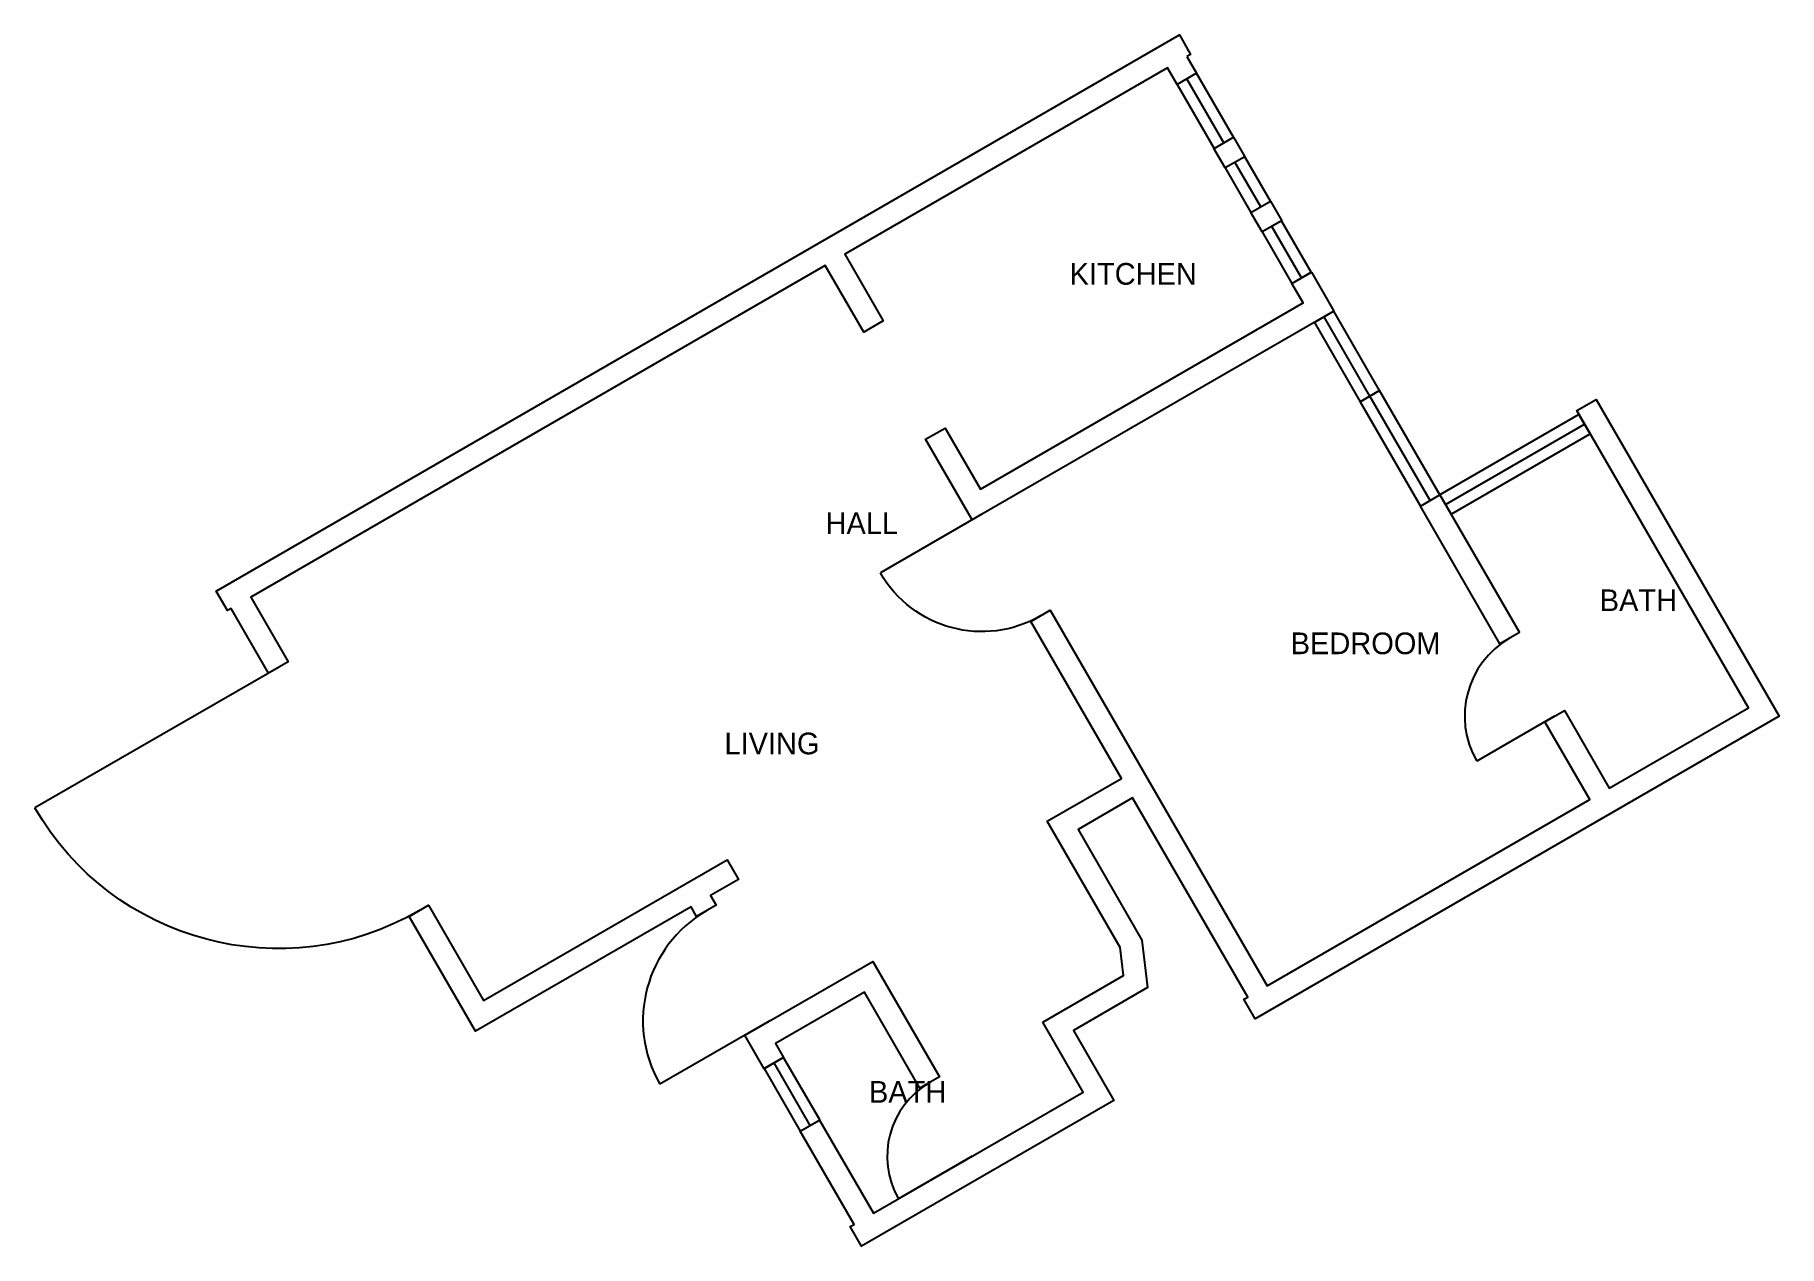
# Model space of a CAD drawing. Header units: metres. Extents: x 512332.5 to 512350.2, y 4012872.6 to 4012884.9.
import ezdxf

# ---------------------------------------------------------------- set-up
doc = ezdxf.new("R2010")
doc.units = ezdxf.units.M
for name, color, linetype in [('A-WALL-EXT', 7, 'Continuous'), ('A-WIND', 7, 'Continuous'), ('ROOM-NAMES', 7, 'Continuous')]:
    doc.layers.add(name, color=color, linetype=linetype)

# ---------------------------------------------------------------- blocks, each defined once
blk = doc.blocks.new('A$C5EED005B')
blk.add_line((0, 0), (0, 0.913))
blk.add_arc((0, 0), 0.913, 0, 90)
blk = doc.blocks.new('A$C5EED0077')
blk.add_line((0, 0), (0, 1.19))
blk.add_arc((0, 0), 1.19, 0, 90)
blk = doc.blocks.new('A$C5EED0056')
blk.add_line((0, 0), (0, 0.864))
blk.add_arc((0, 0), 0.864, 0, 90)
blk = doc.blocks.new('A$C5EED011D')
blk.add_line((0, 0), (0, 2.853))
blk.add_arc((0, 0), 2.853, 0, 90)
blk = doc.blocks.new('A$C5EED0081')
blk.add_line((0, 0), (0, 1.288))
blk.add_arc((0, 0), 1.288, 0, 90)
blk = doc.blocks.new('WIN-122')
blk.add_line((0, 0), (1.223, 0))
blk.add_lwpolyline([(0, -0.114), (1.223, -0.114), (1.223, 0.114), (0, 0.114)], close=True)
blk = doc.blocks.new('WIN-163')
blk.add_line((0, 0), (1.63, 0))
blk.add_lwpolyline([(0, -0.114), (1.63, -0.114), (1.63, 0.114), (0, 0.114)], close=True)
blk = doc.blocks.new('WIN-060')
blk.add_line((0, 0), (0.603, 0))
blk.add_lwpolyline([(0, -0.114), (0.603, -0.114), (0.603, 0.114), (0, 0.114)], close=True)
blk = doc.blocks.new('WIN-075')
blk.add_line((0, 0), (0.75, 0))
blk.add_lwpolyline([(0, -0.114), (0.75, -0.114), (0.75, 0.114), (0, 0.114)], close=True)
blk = doc.blocks.new('WIN-073')
blk.add_line((0, 0), (0.734, 0))
blk.add_lwpolyline([(0, -0.114), (0.734, -0.114), (0.734, 0.114), (0, 0.114)], close=True)
blk = doc.blocks.new('WIN-093')
blk.add_line((0, 0), (0.929, 0))
blk.add_lwpolyline([(0, -0.114), (0.929, -0.114), (0.929, 0.114), (0, 0.114)], close=True)
blk = doc.blocks.new('WIN-052')
blk.add_line((0, 0), (0.522, 0))
blk.add_lwpolyline([(0, -0.114), (0.522, -0.114), (0.522, 0.114), (0, 0.114)], close=True)

msp = doc.modelspace()

# ---------------------------------------------------------------- linework, layer by layer
at = {"layer": 'A-WALL-EXT'}
for points in [[(512344.223, 4012884.714), (512344.321, 4012884.545), (512344.123, 4012884.431), (512344.025, 4012884.6), (512340.75, 4012882.709), (512341.142, 4012882.032), (512340.944, 4012881.917), (512340.553, 4012882.595), (512334.723, 4012879.229), (512335.102, 4012878.573), (512334.904, 4012878.459), (512334.525, 4012879.115), (512334.487, 4012879.093), (512334.373, 4012879.29), (512344.147, 4012884.934), (512344.261, 4012884.736)], [(512344.81, 4012883.698), (512344.612, 4012883.584), (512344.498, 4012883.781), (512344.696, 4012883.895)], [(512344.873, 4012883.132), (512345.071, 4012883.246), (512345.185, 4012883.048), (512344.987, 4012882.934)], [(512345.714, 4012882.131), (512342.044, 4012880.012), (512341.572, 4012880.831), (512341.769, 4012880.945), (512342.128, 4012880.324), (512345.403, 4012882.214), (512345.289, 4012882.412), (512345.486, 4012882.526)], [(512342.76, 4012874.916), (512343.58, 4012875.389), (512343.546, 4012875.674), (512342.806, 4012876.956), (512343.558, 4012877.39), (512342.639, 4012878.981), (512342.837, 4012879.095), (512345.037, 4012875.284), (512348.312, 4012877.175), (512347.856, 4012877.965), (512348.054, 4012878.079), (512348.51, 4012877.289), (512349.922, 4012878.104), (512348.18, 4012881.121), (512348.377, 4012881.235), (512350.233, 4012878.02), (512344.915, 4012874.95), (512344.801, 4012875.148), (512344.84, 4012875.17), (512343.672, 4012877.192), (512343.118, 4012876.872), (512343.767, 4012875.747), (512343.825, 4012875.267), (512343.072, 4012874.832), (512343.482, 4012874.122), (512340.92, 4012872.644), (512340.806, 4012872.841), (512340.845, 4012872.863), (512340.299, 4012873.809), (512340.496, 4012873.923), (512341.042, 4012872.978), (512343.17, 4012874.206)], [(512347.597, 4012878.87), (512347.4, 4012878.756), (512346.593, 4012880.153), (512346.79, 4012880.267)], [(512339.248, 4012875.988), (512339.191, 4012876.087), (512337.003, 4012874.824), (512336.331, 4012875.988), (512336.528, 4012876.102), (512337.086, 4012875.135), (512339.557, 4012876.562), (512339.671, 4012876.364), (512339.388, 4012876.201), (512339.445, 4012876.102)], [(512340.13, 4012874.559), (512339.932, 4012874.444), (512339.736, 4012874.783), (512341.035, 4012875.533), (512341.712, 4012874.361), (512341.514, 4012874.247), (512340.952, 4012875.221), (512340.048, 4012874.7)]]:
    msp.add_lwpolyline(points, close=True, dxfattribs=at)

# ---------------------------------------------------------------- block references
at = {"yscale": -1}
for name, p, rotation in [('A$C5EED0077', (512342.143, 4012880.069), 299.99999999999994), ('A$C5EED011D', (512335.003, 4012878.516), 300)]:
    msp.add_blockref(name, p, dxfattribs=dict(at, rotation=rotation))
at = {"rotation": 120}
for name, p in [('A$C5EED005B', (512347.955, 4012878.022)), ('A$C5EED0081', (512339.991, 4012874.93)), ('A$C5EED0056', (512342.045, 4012873.556))]:
    msp.add_blockref(name, p, dxfattribs=at)
at = {"layer": 'A-WIND'}
for name, p, rotation in [('WIN-075', (512344.597, 4012883.838), 120), ('WIN-052', (512344.972, 4012883.189), 120), ('WIN-060', (512345.387, 4012882.469), 120), ('WIN-093', (512346.08, 4012881.269), 120), ('WIN-122', (512346.691, 4012880.21), 120), ('WIN-163', (512346.847, 4012880.169), 29.999999999999996), ('WIN-073', (512340.031, 4012874.502), -60)]:
    msp.add_blockref(name, p, dxfattribs=dict(at, rotation=rotation))

# ---------------------------------------------------------------- texts
at = {"layer": 'ROOM-NAMES'}
for s, p in [('KITCHEN', (512343.033, 4012882.399)), ('HALL', (512340.556, 4012879.868)), ('BATH', (512348.413, 4012879.087)), ('BEDROOM', (512345.277, 4012878.65)), ('LIVING', (512339.53, 4012877.634)), ('BATH', (512340.997, 4012874.099))]:
    msp.add_text(s, height=0.22, dxfattribs=at).set_placement(p)

doc.saveas('drawing.dxf')
